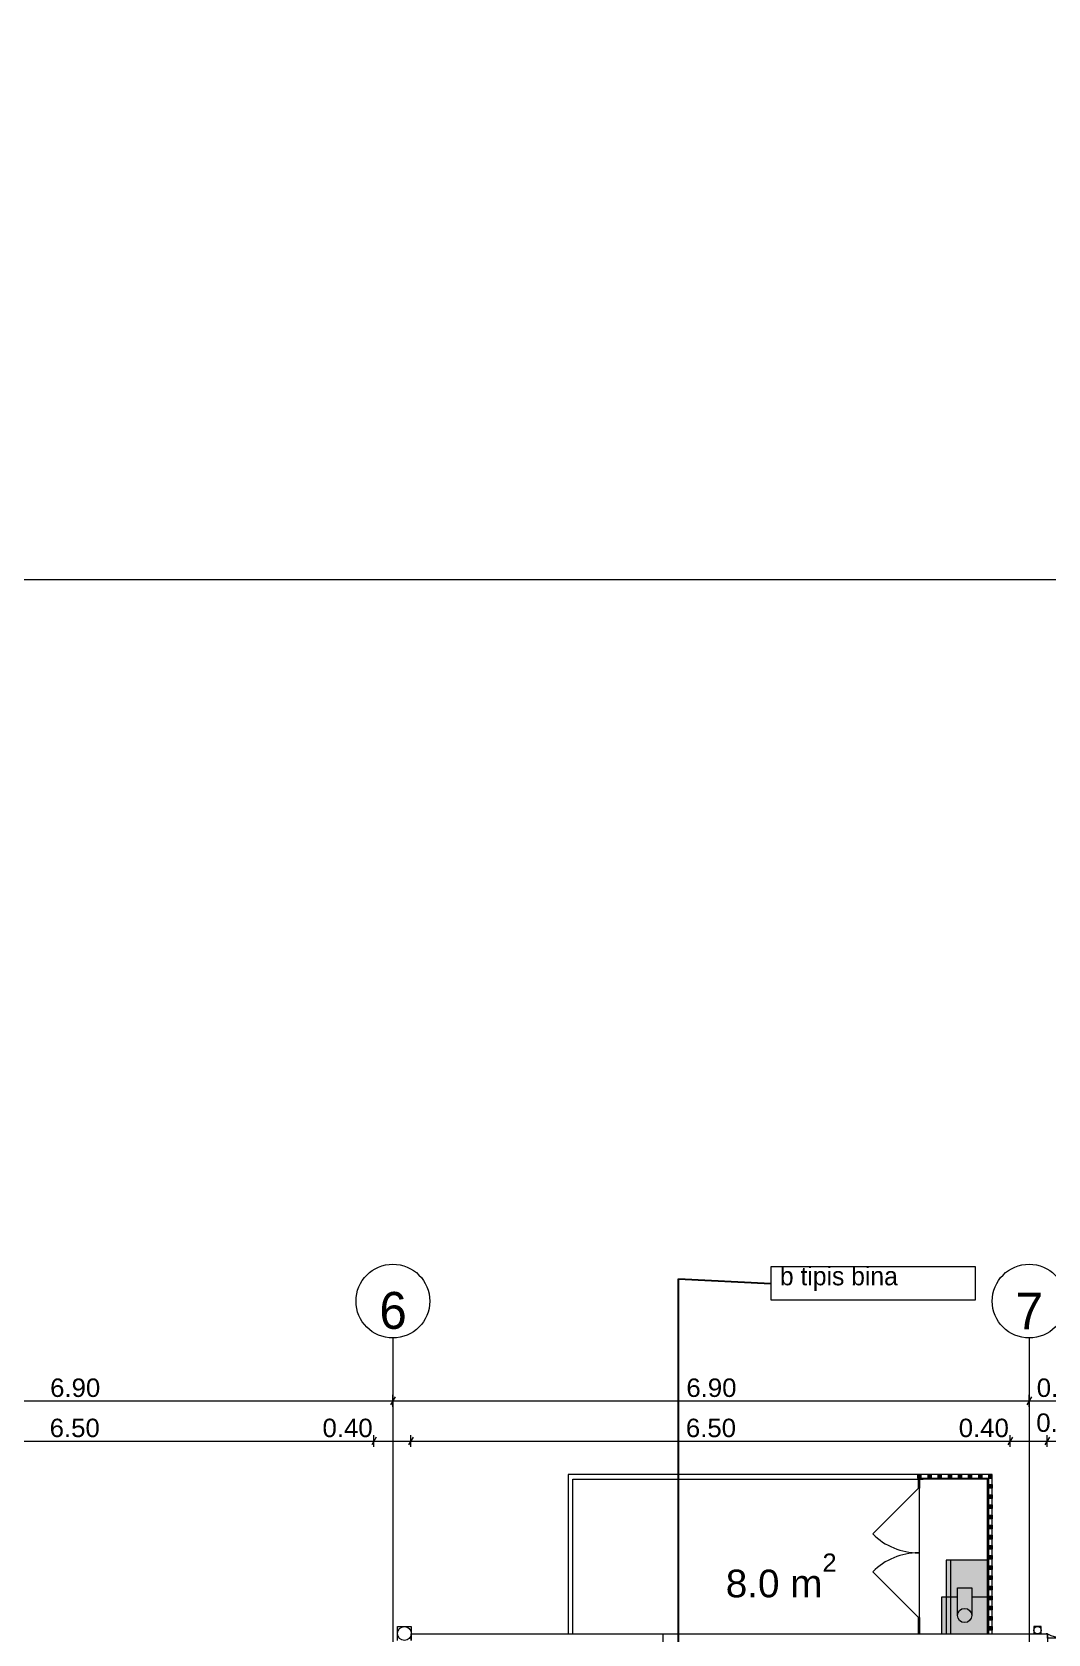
# Model space of a CAD drawing. Header units: millimetres. Extents: x 475159934 to 476245151, y 4620917055 to 4621447368.
# Drawn here: x 475264711 to 475275729, y 4621110286 to 4621127665 of the extents above; entities that cross this region are included whole.
import ezdxf

# ---------------------------------------------------------------- set-up
doc = ezdxf.new("R2010")
doc.units = ezdxf.units.MM
doc.header["$MEASUREMENT"] = 0
for name, color, linetype, lineweight in [('0_Pen_No__42_Pen_No__250_Pen_No__5', 5, 'Continuous', 0), ('2D Drafting - General_Pen_No__1_Pen_No__7', 7, 'Continuous', 0), ('2D Drafting - General_Pen_No__250_Pen_No__7_Pen_No__250', 7, 'Continuous', 0), ('2D Drafting - General_Pen_No__250_Pen_No__7_Pen_No__7', 7, 'Continuous', 0), ('2D Drafting - General_Pen_No__7_Pen_No__250', 7, 'Continuous', 0), ('Annotation - Text_Pen_No__7_Pen_No__5', 5, 'Continuous', 0), ('G-Anno-Nplt_Pen_No__4', 7, 'Continuous', 0), ('G-Anno-Nplt_Pen_No__7', 7, 'Continuous', 0), ('gegmebi_Pen_No__1_Pen_No__7', 7, 'Continuous', 0), ('gegmebi_Pen_No__7_Pen_No__7', 7, 'Continuous', 0), ('New_2D Drafting - General_Pen_No__250_Pen_No__7_Pen_No__255', 255, 'Continuous', 0), ('New_2D Drafting - General_Pen_No__2_Pen_No__250', 7, 'Continuous', 0), ('New_2D Drafting - General_Pen_No__30_Pen_No__9_Pen_No__9_Pen_No__255', 255, 'Continuous', 0), ('New_2D Drafting - General_Pen_No__30_Pen_No__9_Pen_No__9_Pen_No__7', 7, 'Continuous', 0), ('New_Doors_Pen_No__7_Pen_No__7_Pen_No__250', 7, 'Continuous', 0), ('New_reg_nak_Pen_No__250', 7, 'Continuous', 0), ('New_reg_nak_Pen_No__7', 7, 'Continuous', 0), ('New_Structural - Bearing_Pen_No__1', 1, 'Continuous', 0), ('New_Structural - Bearing_Pen_No__250', 7, 'Continuous', 0), ('zoma_Pen_No__142', 142, 'Continuous', 0), ('zoma_Pen_No__5', 5, 'Continuous', 0), ('zoma_Pen_No__5_Pen_No__5', 5, 'Continuous', 0)]:
    doc.layers.add(name, color=color, linetype=linetype, lineweight=lineweight)
doc.layers.add('zoma', color=7, linetype='Continuous')
doc.styles.add('GENERATED_STYLE_1', font='arial.ttf')
doc.styles.add('GENERATED_STYLE_3', font='arial.ttf')
doc.styles.add('GENERATED_STYLE_4', font='ACADMTAV.TTF')
doc.linetypes.add('Break', pattern='A,0,[1,12. бѓљбѓ\x98бѓЎбѓ\x98 бѓ’бѓђбѓ¦бѓ”бѓ‘бѓ”бѓ‘бѓ\x981.Shx,S=15.679026,R=0,X=0,Y=0],-1975.557214,0', length=1975.557214)
doc.dimstyles.new('GENERATED_STYLE__18', dxfattribs={"dimtxt": 200, "dimasz": 64.421331, "dimexe": 0.18, "dimexo": 3, "dimgap": 0, "dimtad": 1, "dimtih": 1, "dimtoh": 1, "dimlfac": 0.001, "dimzin": 0, "dimdsep": 46, "dimtxsty": 'GENERATED_STYLE_3', "dimblk": 'ARROWHEAD_2', "dimblk1": 'ARROWHEAD_2', "dimblk2": 'ARROWHEAD_2', "dimcen": 0.09, "dimclrd": 5, "dimclre": 5, "dimclrt": 5, "dimadec": 0, "dimazin": 0, "dimtfac": 1, "dimtdec": 4, "dimtmove": 0, "dimatfit": 3, "dimfxl": 1, "dimtolj": 1, "dimtzin": 0, "dimarcsym": 0})
doc.dimstyles.new('GENERATED_STYLE__27', dxfattribs={"dimtxt": 0.18, "dimasz": 364.8, "dimexe": 0.18, "dimexo": 0.0625, "dimgap": 0, "dimtad": 0, "dimtih": 1, "dimtoh": 1, "dimdec": 4, "dimzin": 0, "dimdsep": 46, "dimcen": 0.09, "dimadec": 0, "dimazin": 0, "dimtfac": 1, "dimtdec": 4, "dimtmove": 0, "dimatfit": 3, "dimldrblk": 'ARROWHEAD_11', "dimfxl": 1, "dimtolj": 1, "dimtzin": 0, "dimarcsym": 0})
doc.dimstyles.new('GENERATED_STYLE__3', dxfattribs={"dimtxt": 200, "dimasz": 64.421331, "dimexe": 0.18, "dimexo": 3, "dimgap": 0, "dimtad": 1, "dimtih": 1, "dimtoh": 1, "dimlfac": 0.001, "dimzin": 0, "dimdsep": 46, "dimtxsty": 'GENERATED_STYLE_3', "dimblk": 'ARROWHEAD_2', "dimblk1": 'ARROWHEAD_2', "dimblk2": 'ARROWHEAD_2', "dimcen": 0.09, "dimclrd": 142, "dimclre": 142, "dimclrt": 142, "dimadec": 0, "dimazin": 0, "dimtfac": 1, "dimtdec": 4, "dimtmove": 0, "dimatfit": 3, "dimfxl": 1, "dimtolj": 1, "dimtzin": 0, "dimarcsym": 0})
doc.dimstyles.new('GENERATED_STYLE__7', dxfattribs={"dimtxt": 200, "dimasz": 64.421331, "dimexe": 0.18, "dimexo": 3, "dimgap": 0, "dimtad": 1, "dimtih": 1, "dimtoh": 1, "dimlfac": 0.001, "dimzin": 0, "dimdsep": 46, "dimtxsty": 'GENERATED_STYLE_3', "dimblk": 'ARROWHEAD_2', "dimblk1": 'ARROWHEAD_2', "dimblk2": 'ARROWHEAD_2', "dimcen": 0.09, "dimclrd": 142, "dimclre": 142, "dimclrt": 142, "dimadec": 0, "dimazin": 0, "dimtfac": 1, "dimtdec": 4, "dimtmove": 2, "dimatfit": 3, "dimfxl": 1, "dimtolj": 1, "dimtzin": 0, "dimarcsym": 0})

# ---------------------------------------------------------------- blocks, each defined once
blk = doc.blocks.new('*D789', base_point=(475826096, 4621095193))
at = {"layer": 'zoma_Pen_No__142', "color": 142, "linetype": 'Continuous', "lineweight": 0, "transparency": 16777216}
for p, q in [((475261749, 4621112858), (475261700, 4621112773)), ((475261724, 4621112752), (475261724, 4621112879)), ((475268649, 4621112858), (475268600, 4621112773)), ((475268624, 4621112752), (475268624, 4621112879)), ((475261724, 4621112815), (475268624, 4621112815))]:
    blk.add_line(p, q, dxfattribs=at)
at = {"layer": 'zoma_Pen_No__142', "color": 142, "lineweight": 0, "transparency": 16777216, "insert": (475264907, 4621112855), "char_height": 200, "attachment_point": 7, "style": 'GENERATED_STYLE_3'}
blk.add_mtext('\\A1;{\\pql;\\fArial|b0|i0|c204|p0;\\W1.000000;6.90}', dxfattribs=at)
blk = doc.blocks.new('ARROWHEAD_2')
at = {"color": 0, "linetype": 'Continuous', "lineweight": 0}
for p, q in [((0, 0), (-1, 0)), ((-0.38, -0.66), (0.38, 0.66))]:
    blk.add_line(p, q, dxfattribs=at)
blk = doc.blocks.new('*D790', base_point=(475826096, 4621095193))
at = {"layer": 'zoma_Pen_No__142', "color": 142, "linetype": 'Continuous', "lineweight": 0, "transparency": 16777216}
for p, q in [((475268649, 4621112858), (475268600, 4621112773)), ((475268624, 4621112752), (475268624, 4621112879)), ((475275549, 4621112858), (475275500, 4621112773)), ((475275524, 4621112752), (475275524, 4621112879)), ((475268624, 4621112815), (475275524, 4621112815))]:
    blk.add_line(p, q, dxfattribs=at)
at = {"layer": 'zoma_Pen_No__142', "color": 142, "lineweight": 0, "transparency": 16777216, "insert": (475271807, 4621112855), "char_height": 200, "attachment_point": 7, "style": 'GENERATED_STYLE_3'}
blk.add_mtext('\\A1;{\\pql;\\fArial|b0|i0|c204|p0;\\W1.000000;6.90}', dxfattribs=at)
blk = doc.blocks.new('*D791', base_point=(475826096, 4621095193))
at = {"layer": 'zoma_Pen_No__142', "color": 142, "linetype": 'Continuous', "lineweight": 0, "transparency": 16777216}
for p, q in [((475275549, 4621112858), (475275500, 4621112773)), ((475275524, 4621112752), (475275524, 4621112879)), ((475276249, 4621112858), (475276200, 4621112773)), ((475276224, 4621112752), (475276224, 4621112879)), ((475275524, 4621112815), (475276224, 4621112815))]:
    blk.add_line(p, q, dxfattribs=at)
at = {"layer": 'zoma_Pen_No__142', "color": 142, "lineweight": 0, "transparency": 16777216, "insert": (475275607, 4621112855), "char_height": 200, "attachment_point": 7, "style": 'GENERATED_STYLE_3'}
blk.add_mtext('\\A1;{\\pql;\\fArial|b0|i0|c204|p0;\\W1.000000;0.70}', dxfattribs=at)
blk = doc.blocks.new('*D829', base_point=(475826096, 4621095193))
at = {"layer": 'zoma_Pen_No__142', "color": 142, "linetype": 'Continuous', "lineweight": 0, "transparency": 16777216}
for p, q in [((475261944, 4621112422), (475261895, 4621112337)), ((475261919, 4621112316), (475261919, 4621112443)), ((475261919, 4621112379), (475268419, 4621112379)), ((475268444, 4621112422), (475268395, 4621112337)), ((475268419, 4621112316), (475268419, 4621112443))]:
    blk.add_line(p, q, dxfattribs=at)
at = {"layer": 'zoma_Pen_No__142', "color": 142, "lineweight": 0, "transparency": 16777216, "char_height": 200, "attachment_point": 7, "style": 'GENERATED_STYLE_3'}
for s, insert in [('\\A1;{\\pql;\\fArial|b0|i0|c204|p0;\\W1.000000;6.50}', (475264902, 4621112419)), ('\\A1;{\\pql;\\fArial|b0|i0|c204|p0;\\W1.000000;0.40}', (475267861, 4621112419))]:
    blk.add_mtext(s, dxfattribs=dict(at, insert=insert))
blk = doc.blocks.new('*D830', base_point=(475826096, 4621095193))
at = {"layer": 'zoma_Pen_No__142', "color": 142, "linetype": 'Continuous', "lineweight": 0, "transparency": 16777216}
for p, q in [((475268444, 4621112422), (475268395, 4621112337)), ((475268419, 4621112316), (475268419, 4621112443)), ((475268419, 4621112379), (475268819, 4621112379)), ((475268844, 4621112422), (475268795, 4621112337)), ((475268819, 4621112316), (475268819, 4621112443))]:
    blk.add_line(p, q, dxfattribs=at)
blk = doc.blocks.new('*D831', base_point=(475826096, 4621095193))
at = {"layer": 'zoma_Pen_No__142', "color": 142, "linetype": 'Continuous', "lineweight": 0, "transparency": 16777216}
for p, q in [((475268844, 4621112422), (475268795, 4621112337)), ((475268819, 4621112316), (475268819, 4621112443)), ((475268819, 4621112379), (475275319, 4621112379)), ((475275344, 4621112422), (475275295, 4621112337)), ((475275319, 4621112316), (475275319, 4621112443))]:
    blk.add_line(p, q, dxfattribs=at)
at = {"layer": 'zoma_Pen_No__142', "color": 142, "lineweight": 0, "transparency": 16777216, "char_height": 200, "attachment_point": 7, "style": 'GENERATED_STYLE_3'}
for s, insert in [('\\A1;{\\pql;\\fArial|b0|i0|c204|p0;\\W1.000000;6.50}', (475271802, 4621112419)), ('\\A1;{\\pql;\\fArial|b0|i0|c204|p0;\\W1.000000;0.40}', (475274761, 4621112419))]:
    blk.add_mtext(s, dxfattribs=dict(at, insert=insert))
blk = doc.blocks.new('*D832', base_point=(475826096, 4621095193))
at = {"layer": 'zoma_Pen_No__142', "color": 142, "linetype": 'Continuous', "lineweight": 0, "transparency": 16777216}
for p, q in [((475275344, 4621112422), (475275295, 4621112337)), ((475275319, 4621112316), (475275319, 4621112443)), ((475275319, 4621112379), (475275719, 4621112379)), ((475275744, 4621112422), (475275695, 4621112337)), ((475275719, 4621112316), (475275719, 4621112443))]:
    blk.add_line(p, q, dxfattribs=at)
at = {"layer": 'zoma_Pen_No__142', "color": 142, "lineweight": 0, "transparency": 16777216, "insert": (475275602, 4621112476), "char_height": 200, "attachment_point": 7, "style": 'GENERATED_STYLE_3'}
blk.add_mtext('\\A1;{\\pql;\\fArial|b0|i0|c204|p0;\\W1.000000;0.30}', dxfattribs=at)
blk = doc.blocks.new('*D833', base_point=(475826096, 4621095193))
at = {"layer": 'zoma_Pen_No__142', "color": 142, "linetype": 'Continuous', "lineweight": 0, "transparency": 16777216}
for p, q in [((475275744, 4621112422), (475275695, 4621112337)), ((475275719, 4621112316), (475275719, 4621112443)), ((475275719, 4621112379), (475276019, 4621112379)), ((475276044, 4621112422), (475275995, 4621112337)), ((475276019, 4621112316), (475276019, 4621112443))]:
    blk.add_line(p, q, dxfattribs=at)
blk = doc.blocks.new('*D854', base_point=(475826096, 4621095193))
at = {"layer": 'zoma_Pen_No__142', "color": 142, "linetype": 'Continuous', "lineweight": 0, "transparency": 16777216}
for p, q in [((475233175, 4621137346), (475233217, 4621137346)), ((475233241, 4621137388), (475233192, 4621137304)), ((475233217, 4621137282), (475233217, 4621137410)), ((475233217, 4621137346), (475297117, 4621137346)), ((475297092, 4621137304), (475297141, 4621137388)), ((475297117, 4621137282), (475297117, 4621137410)), ((475297117, 4621137346), (475297158, 4621137346))]:
    blk.add_line(p, q, dxfattribs=at)
at = {"layer": 'zoma_Pen_No__142', "color": 142, "lineweight": 0, "transparency": 16777216, "insert": (475264824, 4621137386), "char_height": 200, "attachment_point": 7, "style": 'GENERATED_STYLE_3'}
blk.add_mtext('\\A1;{\\pql;\\fArial|b0|i0|c204|p0;\\W1.000000;63.90}', dxfattribs=at)
blk = doc.blocks.new('*D1323', base_point=(475826096, 4621095193))
at = {"layer": 'zoma_Pen_No__5', "color": 5, "linetype": 'Continuous', "lineweight": 0, "transparency": 16777216}
for p, q in [((475275223, 4621143453), (475275264, 4621143453)), ((475275289, 4621143496), (475275240, 4621143411)), ((475275264, 4621143390), (475275264, 4621143517)), ((475275264, 4621143453), (475275869, 4621143453)), ((475275845, 4621143411), (475275894, 4621143496)), ((475275869, 4621143390), (475275869, 4621143517)), ((475275869, 4621143453), (475275911, 4621143453))]:
    blk.add_line(p, q, dxfattribs=at)
at = {"layer": 'zoma_Pen_No__5', "color": 5, "lineweight": 0, "transparency": 16777216, "insert": (475275300, 4621143493), "char_height": 200, "attachment_point": 7, "style": 'GENERATED_STYLE_3'}
blk.add_mtext('\\A1;{\\pql;\\fArial|b0|i0|c204|p0;\\W1.000000;0.61}', dxfattribs=at)
blk = doc.blocks.new('ARROWHEAD_11')
at = {"color": 0, "linetype": 'Continuous', "lineweight": 0}
blk.add_line((0, 0), (-1, 0), dxfattribs=at)
at = {"color": 0, "linetype": 'Continuous', "lineweight": 0, "const_width": 0.25, "flags": 128}
blk.add_lwpolyline([(-0.125, 0, 1), (0.125, 0, 1)], format="xyb", close=True, dxfattribs=at)

msp = doc.modelspace()

# ---------------------------------------------------------------- hatches: boundary and pattern name
at = {"layer": '2D Drafting - General_Pen_No__250_Pen_No__7_Pen_No__7', "linetype": 'Continuous', "lineweight": 0}
for points in [[(475274324.343, 4621111866.436), (475274324.343, 4621111976.436), (475274334.343, 4621111976.436), (475274334.343, 4621111866.436)], [(475274334.048, 4621111966.431), (475274334.048, 4621111976.431), (475275084.67, 4621111976.431), (475275084.67, 4621111966.431), (475275084.67, 4621110286.431), (475275074.67, 4621110286.431), (475275074.67, 4621111966.431)], [(475274324.343, 4621110286.431), (475274324.343, 4621110466.436), (475274334.343, 4621110466.436), (475274334.343, 4621110286.431)]]:
    msp.add_hatch(color=7, dxfattribs=at).paths.add_polyline_path(points)
at = {"layer": 'New_2D Drafting - General_Pen_No__250_Pen_No__7_Pen_No__255', "linetype": 'Continuous', "lineweight": 0}
for points in [[(475275074.67, 4621110286.431), (475274624.67, 4621110286.431), (475274624.67, 4621111086.431), (475275074.67, 4621111086.431)], [(475275074.67, 4621110286.431), (475274574.67, 4621110286.436), (475274574.674, 4621110686.431), (475274747.659, 4621110686.43), (475274747.66, 4621110786.433), (475274901.686, 4621110786.431), (475274901.685, 4621110686.428), (475275074.674, 4621110686.427)]]:
    msp.add_hatch(color=255, dxfattribs=at).paths.add_polyline_path(points)
at = {"layer": 'New_2D Drafting - General_Pen_No__30_Pen_No__9_Pen_No__9_Pen_No__255', "linetype": 'Continuous', "lineweight": 0}
for points in [[(475274314.67, 4621112016.435), (475274314.67, 4621111976.435), (475274354.67, 4621111976.435), (475274354.67, 4621112016.435)], [(475274424.67, 4621112016.435), (475274424.67, 4621111976.435), (475274464.67, 4621111976.435), (475274464.67, 4621112016.435)], [(475274534.67, 4621112016.435), (475274534.67, 4621111976.435), (475274574.67, 4621111976.435), (475274574.67, 4621112016.435)], [(475274644.67, 4621112016.435), (475274644.67, 4621111976.435), (475274684.67, 4621111976.435), (475274684.67, 4621112016.435)], [(475274754.67, 4621112016.435), (475274754.67, 4621111976.435), (475274794.67, 4621111976.435), (475274794.67, 4621112016.435)], [(475274864.67, 4621112016.435), (475274864.67, 4621111976.435), (475274904.67, 4621111976.435), (475274904.67, 4621112016.435)], [(475274974.67, 4621112016.435), (475274974.67, 4621111976.435), (475275014.67, 4621111976.435), (475275014.67, 4621112016.435)], [(475275084.67, 4621112016.435), (475275084.67, 4621111976.435), (475275124.67, 4621111976.435), (475275124.67, 4621112016.435)], [(475275124.67, 4621111866.436), (475275084.67, 4621111866.436), (475275084.67, 4621111906.436), (475275124.67, 4621111906.436)], [(475275124.67, 4621111756.436), (475275084.67, 4621111756.436), (475275084.67, 4621111796.436), (475275124.67, 4621111796.436)], [(475275124.67, 4621111646.436), (475275084.67, 4621111646.436), (475275084.67, 4621111686.436), (475275124.67, 4621111686.436)], [(475275124.67, 4621111536.436), (475275084.67, 4621111536.436), (475275084.67, 4621111576.436), (475275124.67, 4621111576.436)], [(475275124.67, 4621111426.436), (475275084.67, 4621111426.436), (475275084.67, 4621111466.436), (475275124.67, 4621111466.436)], [(475275124.67, 4621111316.436), (475275084.67, 4621111316.436), (475275084.67, 4621111356.436), (475275124.67, 4621111356.436)], [(475275124.67, 4621111206.436), (475275084.67, 4621111206.436), (475275084.67, 4621111246.436), (475275124.67, 4621111246.436)], [(475275124.67, 4621111096.436), (475275084.67, 4621111096.436), (475275084.67, 4621111136.436), (475275124.67, 4621111136.436)], [(475275124.67, 4621110986.436), (475275084.67, 4621110986.436), (475275084.67, 4621111026.436), (475275124.67, 4621111026.436)], [(475275124.67, 4621110876.436), (475275084.67, 4621110876.436), (475275084.67, 4621110916.436), (475275124.67, 4621110916.436)], [(475275124.67, 4621110766.436), (475275084.67, 4621110766.436), (475275084.67, 4621110806.436), (475275124.67, 4621110806.436)], [(475275124.67, 4621110656.436), (475275084.67, 4621110656.436), (475275084.67, 4621110696.436), (475275124.67, 4621110696.436)], [(475275124.67, 4621110546.436), (475275084.67, 4621110546.436), (475275084.67, 4621110586.436), (475275124.67, 4621110586.436)], [(475275124.67, 4621110436.436), (475275084.67, 4621110436.436), (475275084.67, 4621110476.436), (475275124.67, 4621110476.436)], [(475275124.67, 4621110326.436), (475275084.67, 4621110326.436), (475275084.67, 4621110366.436), (475275124.67, 4621110366.436)]]:
    msp.add_hatch(color=255, dxfattribs=at).paths.add_polyline_path(points)

# ---------------------------------------------------------------- linework, layer by layer
at = {"layer": '0_Pen_No__42_Pen_No__250_Pen_No__5', "color": 5, "linetype": 'Continuous', "lineweight": 0}
for centre in [(475268624.343, 4621113897.407), (475268624.343, 4621113897.407), (475275524.343, 4621113897.407)]:
    msp.add_circle(centre, 400, dxfattribs=at)
at = {"layer": '2D Drafting - General_Pen_No__1_Pen_No__7', "color": 7, "linetype": 'Continuous', "lineweight": 0}
for centre, radius in [((475268749.278, 4621110291.425), 75), ((475275614.278, 4621110326.663), 40)]:
    msp.add_circle(centre, radius, dxfattribs=at)
at = {"layer": '2D Drafting - General_Pen_No__250_Pen_No__7_Pen_No__250', "color": 7, "linetype": 'Continuous', "lineweight": 0, "flags": 128}
for points in [[(475274324.343, 4621111866.436), (475274324.343, 4621111976.436), (475274334.343, 4621111976.436), (475274334.343, 4621111866.436)], [(475274334.048, 4621111966.431), (475274334.048, 4621111976.431), (475275084.67, 4621111976.431), (475275084.67, 4621111966.431), (475275084.67, 4621110286.431), (475275074.67, 4621110286.431), (475275074.67, 4621111966.431)], [(475274324.343, 4621110286.431), (475274324.343, 4621110466.436), (475274334.343, 4621110466.436), (475274334.343, 4621110286.431)]]:
    msp.add_lwpolyline(points, close=True, dxfattribs=at)
at = {"layer": '2D Drafting - General_Pen_No__7_Pen_No__250', "color": 7, "linetype": 'Continuous', "lineweight": 0, "flags": 128}
msp.add_lwpolyline([(475271624.726, 4621110146.172), (475271554.711, 4621110146.172), (475271554.71, 4621110286.434)], dxfattribs=at)
at = {"layer": 'G-Anno-Nplt_Pen_No__4', "color": 7, "linetype": 'Continuous', "lineweight": 0, "flags": 128}
msp.add_lwpolyline([(475275124.671, 4621112016.435), (475270524.671, 4621112016.435), (475270524.671, 4621110286.431), (475275124.67, 4621110286.431)], close=True, dxfattribs=at)
at = {"layer": 'gegmebi_Pen_No__1_Pen_No__7', "color": 7, "linetype": 'Continuous', "lineweight": 0, "flags": 128}
for points in [[(475274747.657, 4621110486.431), (475274747.66, 4621110786.433), (475274901.686, 4621110786.431), (475274901.683, 4621110486.43)], [(475274747.659, 4621110686.43), (475274574.674, 4621110686.431), (475274574.67, 4621110286.436), (475275074.67, 4621110286.431), (475275074.674, 4621110686.427), (475274901.685, 4621110686.428)]]:
    msp.add_lwpolyline(points, dxfattribs=at)
at = {"layer": 'gegmebi_Pen_No__7_Pen_No__7', "color": 7, "linetype": 'Continuous', "lineweight": 0}
for p, q in [((475268674.278, 4621110216.425), (475268674.278, 4621110366.425)), ((475268674.278, 4621110366.425), (475268824.278, 4621110366.425)), ((475268824.278, 4621110366.425), (475268824.278, 4621110216.425)), ((475275574.278, 4621110366.663), (475275574.278, 4621110286.663)), ((475275654.278, 4621110366.663), (475275574.278, 4621110366.663)), ((475275574.278, 4621110286.663), (475275654.278, 4621110286.663)), ((475275654.278, 4621110286.663), (475275654.278, 4621110366.663))]:
    msp.add_line(p, q, dxfattribs=at)
at = {"layer": 'New_2D Drafting - General_Pen_No__2_Pen_No__250', "color": 7, "linetype": 'Continuous', "lineweight": 0, "flags": 128}
msp.add_lwpolyline([(475272721.787, 4621113909.923), (475274941.792, 4621113909.923), (475274941.792, 4621114269.299), (475272721.787, 4621114269.299), (475272721.787, 4621113909.923)], close=True, dxfattribs=at)
at = {"layer": 'New_2D Drafting - General_Pen_No__30_Pen_No__9_Pen_No__9_Pen_No__7', "color": 7, "linetype": 'Continuous', "lineweight": 0, "flags": 128}
for points in [[(475274314.67, 4621112016.435), (475274314.67, 4621111976.435), (475274354.67, 4621111976.435), (475274354.67, 4621112016.435)], [(475274424.67, 4621112016.435), (475274424.67, 4621111976.435), (475274464.67, 4621111976.435), (475274464.67, 4621112016.435)], [(475274534.67, 4621112016.435), (475274534.67, 4621111976.435), (475274574.67, 4621111976.435), (475274574.67, 4621112016.435)], [(475274644.67, 4621112016.435), (475274644.67, 4621111976.435), (475274684.67, 4621111976.435), (475274684.67, 4621112016.435)], [(475274754.67, 4621112016.435), (475274754.67, 4621111976.435), (475274794.67, 4621111976.435), (475274794.67, 4621112016.435)], [(475274864.67, 4621112016.435), (475274864.67, 4621111976.435), (475274904.67, 4621111976.435), (475274904.67, 4621112016.435)], [(475274974.67, 4621112016.435), (475274974.67, 4621111976.435), (475275014.67, 4621111976.435), (475275014.67, 4621112016.435)], [(475275084.67, 4621112016.435), (475275084.67, 4621111976.435), (475275124.67, 4621111976.435), (475275124.67, 4621112016.435)], [(475275124.67, 4621111866.436), (475275084.67, 4621111866.436), (475275084.67, 4621111906.436), (475275124.67, 4621111906.436)], [(475275124.67, 4621111756.436), (475275084.67, 4621111756.436), (475275084.67, 4621111796.436), (475275124.67, 4621111796.436)], [(475275124.67, 4621111646.436), (475275084.67, 4621111646.436), (475275084.67, 4621111686.436), (475275124.67, 4621111686.436)], [(475275124.67, 4621111536.436), (475275084.67, 4621111536.436), (475275084.67, 4621111576.436), (475275124.67, 4621111576.436)], [(475275124.67, 4621111426.436), (475275084.67, 4621111426.436), (475275084.67, 4621111466.436), (475275124.67, 4621111466.436)], [(475275124.67, 4621111316.436), (475275084.67, 4621111316.436), (475275084.67, 4621111356.436), (475275124.67, 4621111356.436)], [(475275124.67, 4621111206.436), (475275084.67, 4621111206.436), (475275084.67, 4621111246.436), (475275124.67, 4621111246.436)], [(475275124.67, 4621111096.436), (475275084.67, 4621111096.436), (475275084.67, 4621111136.436), (475275124.67, 4621111136.436)], [(475275124.67, 4621110986.436), (475275084.67, 4621110986.436), (475275084.67, 4621111026.436), (475275124.67, 4621111026.436)], [(475275124.67, 4621110876.436), (475275084.67, 4621110876.436), (475275084.67, 4621110916.436), (475275124.67, 4621110916.436)], [(475275124.67, 4621110766.436), (475275084.67, 4621110766.436), (475275084.67, 4621110806.436), (475275124.67, 4621110806.436)], [(475275124.67, 4621110656.436), (475275084.67, 4621110656.436), (475275084.67, 4621110696.436), (475275124.67, 4621110696.436)], [(475275124.67, 4621110546.436), (475275084.67, 4621110546.436), (475275084.67, 4621110586.436), (475275124.67, 4621110586.436)], [(475275124.67, 4621110436.436), (475275084.67, 4621110436.436), (475275084.67, 4621110476.436), (475275124.67, 4621110476.436)], [(475275124.67, 4621110326.436), (475275084.67, 4621110326.436), (475275084.67, 4621110366.436), (475275124.67, 4621110366.436)]]:
    msp.add_lwpolyline(points, close=True, dxfattribs=at)
at = {"layer": 'New_Doors_Pen_No__7_Pen_No__7_Pen_No__250', "color": 7, "linetype": 'Continuous', "lineweight": 0, "flags": 128}
msp.add_lwpolyline([(475270574.671, 4621110286.431), (475270574.671, 4621111966.435), (475274374.67, 4621111966.435)], dxfattribs=at)
at = {"layer": 'New_reg_nak_Pen_No__250', "color": 7, "linetype": 'Continuous', "lineweight": 0}
for p, q in [((475274334.343, 4621110466.436), (475274334.343, 4621111866.436)), ((475274670.148, 4621111086.431), (475274670.148, 4621110286.431))]:
    msp.add_line(p, q, dxfattribs=at)
at = {"layer": 'New_reg_nak_Pen_No__250', "color": 7, "linetype": 'Continuous', "lineweight": 0, "flags": 128}
msp.add_lwpolyline([(475275074.67, 4621110286.431), (475275074.67, 4621111086.431), (475274624.67, 4621111086.431), (475274624.67, 4621110286.431)], close=True, dxfattribs=at)
at = {"layer": 'New_reg_nak_Pen_No__250', "color": 7, "linetype": 'Continuous', "lineweight": 0}
msp.add_circle((475274824.67, 4621110486.431), 77.013, dxfattribs=at)
at = {"layer": 'New_reg_nak_Pen_No__7', "color": 7, "linetype": 'Continuous', "lineweight": 0, "flags": 128}
msp.add_lwpolyline([(475268824.343, 4621110216.431), (475268824.343, 4621110286.431), (475275724.566, 4621110286.431), (475275724.343, 4621095016.431)], dxfattribs=at)
at = {"layer": 'New_Structural - Bearing_Pen_No__1', "color": 1, "linetype": 'Break', "lineweight": 0}
msp.add_line((475257336.988, 4621121724.606), (475306247.332, 4621121724.606), dxfattribs=at)
at = {"layer": 'New_Structural - Bearing_Pen_No__250', "color": 7, "linetype": 'Continuous', "lineweight": 0}
for p, q in [((475274324.343, 4621111866.436), (475273829.368, 4621111371.461)), ((475274324.343, 4621110466.436), (475273829.368, 4621110961.41))]:
    msp.add_line(p, q, dxfattribs=at)
msp.add_lwpolyline([(475275724.272, 4621110288.229, 0.265787946), (475276024.349, 4621110288.229), (475276044.258, 4621110288.229), (475276044.258, 4621110286.438), (475276024.349, 4621110286.438), (475276024.349, 4621110242.498), (475275724.272, 4621110242.498), (475275724.272, 4621110286.438), (475275709.644, 4621110286.438), (475275709.644, 4621110288.229)], format="xyb", close=True, dxfattribs=at)
for centre, start, end in [((475274324.343, 4621111866.436), 225, 270), ((475274324.343, 4621110466.436), 90, 135)]:
    msp.add_arc(centre, 700, start, end, dxfattribs=at)
at = {"layer": 'zoma_Pen_No__5_Pen_No__5', "color": 5, "linetype": 'Continuous', "lineweight": 0}
for p, q in [((475268624.343, 4621113497.407), (475268624.343, 4621085262.477)), ((475275524.343, 4621113497.407), (475275524.343, 4621085262.477))]:
    msp.add_line(p, q, dxfattribs=at)

# ---------------------------------------------------------------- texts
at = {"layer": 'Annotation - Text_Pen_No__7_Pen_No__5', "color": 5, "linetype": 'Continuous', "lineweight": 0, "char_height": 400, "attachment_point": 2, "style": 'GENERATED_STYLE_4'}
for s, insert in [('\\A1;{\\pqc;\\fAcadMtavr|b0|i0|c0|p0;\\W1.000000;6}', (475268626.5, 4621113996.445)), ('\\A1;{\\pqc;\\fAcadMtavr|b0|i0|c0|p0;\\W1.000000;7}', (475275526.5, 4621113989.645))]:
    msp.add_mtext(s, dxfattribs=dict(at, insert=insert))
at = {"layer": 'G-Anno-Nplt_Pen_No__7', "color": 7, "lineweight": 0, "insert": (475272234.671, 4621110679.687), "char_height": 300, "attachment_point": 7, "style": 'GENERATED_STYLE_1'}
msp.add_mtext('{\\fArial|b0|i0|c204|p0;8.0 m{\\H0.66x;\\S2^  ;}}', dxfattribs=at)
at = {"layer": 'New_2D Drafting - General_Pen_No__2_Pen_No__250', "color": 7, "linetype": 'Continuous', "lineweight": 0, "insert": (475272821.787, 4621114138.674), "char_height": 200, "attachment_point": 4, "style": 'GENERATED_STYLE_4'}
msp.add_mtext('\\A1;{\\pql;\\fAcadMtavr|b0|i0|c0|p0;\\W1.000000;b tipis bina}', dxfattribs=at)

# ---------------------------------------------------------------- dimensions: what is measured, and where the dimension line sits
at = {"layer": 'zoma', "color": 5, "linetype": 'Continuous', "lineweight": 0}
dim = msp.add_linear_dim(base=(475275869.376, 4621143453.239), p1=(475275264.343, 4621045756.696), p2=(475275869.376, 4621045638.982), dimstyle='GENERATED_STYLE__18', dxfattribs=at)
dim.commit()
dim.dimension.update_dxf_attribs({"geometry": '*D1323', "text_midpoint": (475275558.855, 4621143593.239), "dimtype": 160})
at = {"layer": 'zoma', "color": 142, "linetype": 'Continuous', "lineweight": 0}
for base, p1, p2, dimstyle, picture, middle in [((475297116.774, 4621137345.996), (475233216.781, 4621139407.69), (475297116.774, 4621120913.977), 'GENERATED_STYLE__3', '*D854', (475265158.605, 4621137485.996)), ((475268624.342, 4621112815.249), (475261724.342, 4621111878.212), (475268624.342, 4621111953.175), 'GENERATED_STYLE__3', '*D789', (475265166.338, 4621112955.249)), ((475275524.342, 4621112815.249), (475268624.342, 4621111953.175), (475275524.342, 4621111878.212), 'GENERATED_STYLE__3', '*D790', (475272066.338, 4621112955.249)), ((475276224.342, 4621112815.249), (475275524.342, 4621111878.212), (475276224.342, 4621111934.434), 'GENERATED_STYLE__3', '*D791', (475275866.338, 4621112955.249)), ((475268419.368, 4621112379.229), (475261919.368, 4621107694.734), (475268419.368, 4621107694.734), 'GENERATED_STYLE__3', '*D829', (475265161.364, 4621112519.229)), ((475275319.368, 4621112379.229), (475268819.368, 4621107694.734), (475275319.368, 4621107694.734), 'GENERATED_STYLE__3', '*D831', (475272061.364, 4621112519.229)), ((475275719.368, 4621112379.229), (475275319.368, 4621107694.734), (475275719.368, 4621107694.734), 'GENERATED_STYLE__3', '*D832', (475275019.947, 4621112519.229)), ((475268819.368, 4621112379.229), (475268419.368, 4621107694.734), (475268819.368, 4621107694.734), 'GENERATED_STYLE__3', '*D830', (475268119.947, 4621112519.229)), ((475276019.368, 4621112379.229), (475275719.368, 4621107694.734), (475276019.368, 4621107694.734), 'GENERATED_STYLE__7', '*D833', (475275861.364, 4621112576.357))]:
    dim = msp.add_linear_dim(base=base, p1=p1, p2=p2, dimstyle=dimstyle, dxfattribs=at)
    dim.commit()
    dim.dimension.update_dxf_attribs({"geometry": picture, "text_midpoint": middle, "dimtype": 160})

# ---------------------------------------------------------------- leaders
at = {"layer": 'New_2D Drafting - General_Pen_No__2_Pen_No__250', "color": 7, "linetype": 'Continuous', "lineweight": 0, "annotation_type": 0, "has_hookline": 1, "hookline_direction": 0, "text_width": 1944.787}
msp.add_leader([(475271721.787, 4621108339.366), (475271721.787, 4621114138.674), (475272721.787, 4621114089.611)], dimstyle='GENERATED_STYLE__27', dxfattribs=at)

doc.saveas('drawing.dxf')
